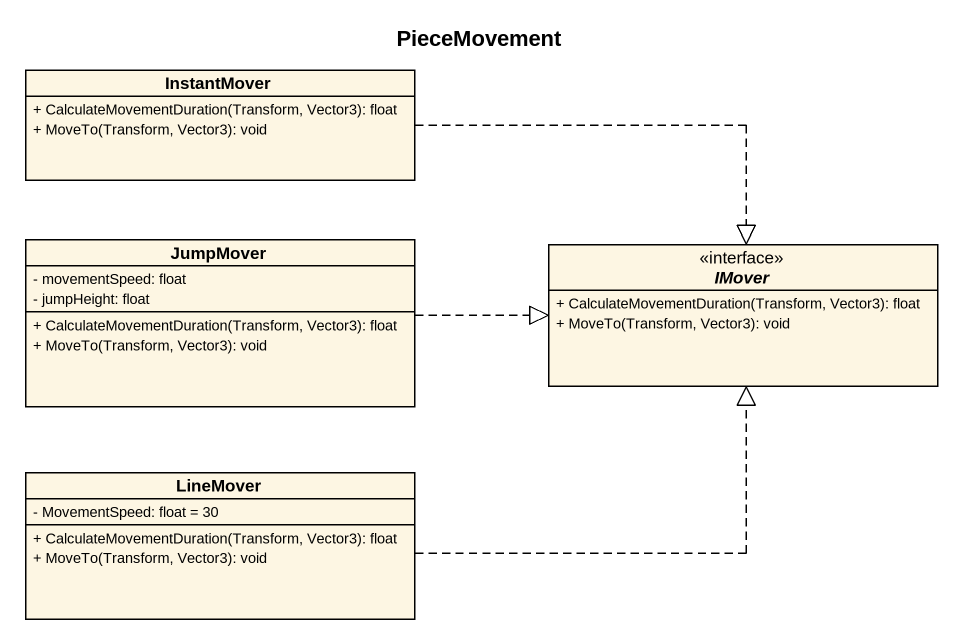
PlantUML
@startuml
title PieceMovement
hide circle
hide empty members
skinparam classAttributeIconSize 0
class InstantMover {
  + CalculateMovementDuration(Transform, Vector3): float
  + MoveTo(Transform, Vector3): void
}
class JumpMover {
  - movementSpeed: float
  - jumpHeight: float
  + CalculateMovementDuration(Transform, Vector3): float
  + MoveTo(Transform, Vector3): void
}
interface IMover {
  + CalculateMovementDuration(Transform, Vector3): float
  + MoveTo(Transform, Vector3): void
}
class LineMover {
  - MovementSpeed: float = 30
  + CalculateMovementDuration(Transform, Vector3): float
  + MoveTo(Transform, Vector3): void
}
InstantMover .right.|> IMover
JumpMover .right.|> IMover
LineMover .right.|> IMover
@enduml
